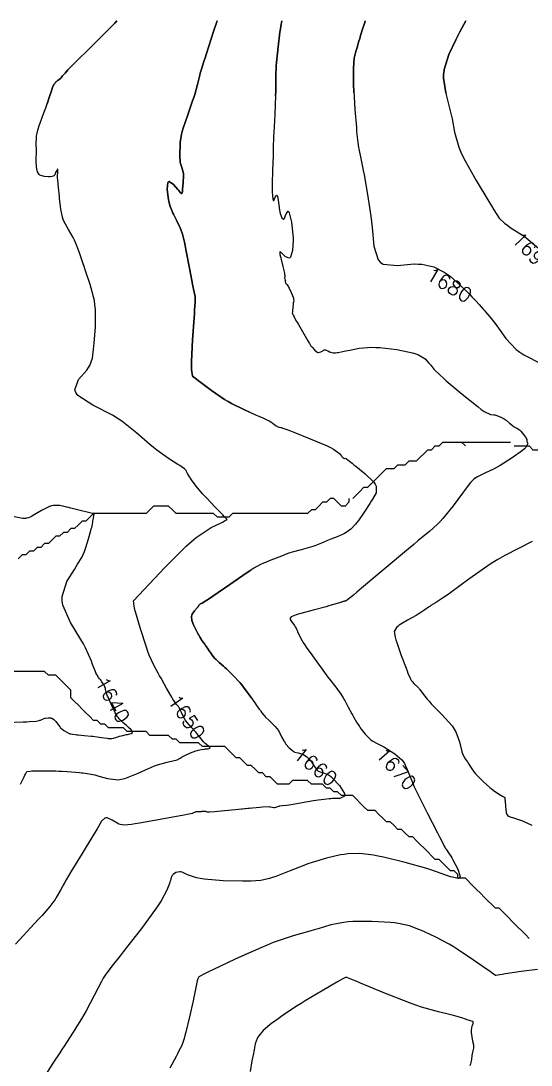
# Model space of a CAD drawing. Header units: metres. Extents: x 68 to 838477, y 94 to 1191015.
# Drawn here: x 837813.7 to 837949.5, y 1190736.2 to 1191013.9 of the extents above; entities that cross this region are included whole.
import ezdxf

# ---------------------------------------------------------------- set-up
doc = ezdxf.new("R2010")
doc.units = ezdxf.units.M
doc.header["$LTSCALE"] = 0.3
doc.layers.add('COTAS 10', color=1, linetype='Continuous')
doc.layers.add('DRENAJE', color=5, linetype='Continuous', lineweight=25)
doc.styles.get("Standard").update_dxf_attribs({"font": 'simplex.shx'})

msp = doc.modelspace()

# ---------------------------------------------------------------- linework, layer by layer
at = {"layer": 'COTAS 10'}
for points, elevation in [([(837824.92, 1190814.35), (837827.15, 1190814.2), (837829.3, 1190813.99), (837829.82, 1190813.93), (837830.31, 1190813.88), (837831.83, 1190813.68), (837833.38, 1190813.36), (837833.89, 1190813.23), (837834.44, 1190813.07), (837836.75, 1190812.38), (837839.55, 1190812.09), (837840.41, 1190812.21), (837841.31, 1190812.4), (837844.89, 1190813.8), (837848.41, 1190815.43), (837849.27, 1190815.78), (837850.08, 1190816.07), (837852.61, 1190816.77), (837854.49, 1190817.17), (837854.9, 1190817.29), (837855.25, 1190817.41), (837856.12, 1190817.84), (837856.87, 1190818.33), (837857.15, 1190818.48), (837857.47, 1190818.63), (837858.87, 1190819.22), (837860.28, 1190819.75), (837860.61, 1190819.86), (837860.9, 1190819.95), (837861.73, 1190820.14), (837862.39, 1190820.22), (837862.58, 1190820.24), (837862.78, 1190820.26), (837863.53, 1190820.31), (837864.01, 1190820.45), (837864.03, 1190820.53), (837864, 1190820.62), (837863.5, 1190821.1), (837862.72, 1190821.73), (837862.52, 1190821.93), (837862.32, 1190822.14), (837861.66, 1190822.95), (837860.88, 1190823.94), (837860.62, 1190824.26), (837860.33, 1190824.6), (837859.09, 1190825.97), (837857.91, 1190827.34), (837857.65, 1190827.67), (837857.43, 1190827.99), (837856.86, 1190828.96), (837856.53, 1190829.75), (837856.44, 1190829.94), (837856.36, 1190830.13), (837856.09, 1190830.71), (837855.8, 1190831.25), (837855.7, 1190831.4), (837855.59, 1190831.55), (837855.14, 1190832.11), (837854.43, 1190833.11), (837854.16, 1190833.55), (837853.85, 1190834.05), (837852.48, 1190836.42), (837851.81, 1190837.62), (837850.99, 1190839.06), (837850.61, 1190839.74), (837850.25, 1190840.39), (837849.06, 1190842.54), (837847.85, 1190845.23), (837847.48, 1190846.22), (837847.08, 1190847.32), (837845.5, 1190852.17), (837844.19, 1190856.7), (837843.96, 1190857.58), (837843.8, 1190858.31), (837843.68, 1190859.63), (837845.12, 1190861.17), (837852.01, 1190868.53), (837857.7, 1190874.22), (837859.07, 1190875.44), (837860.36, 1190876.51), (837864.29, 1190879.12), (837866.98, 1190880.44), (837867.5, 1190880.69), (837867.91, 1190880.9), (837868.56, 1190881.26), (837868.07, 1190881.79), (837867.77, 1190882.11), (837867.39, 1190882.5), (837865.4, 1190884.53), (837863.13, 1190886.92), (837862.56, 1190887.54), (837862.03, 1190888.14), (837860.34, 1190890.17), (837859.07, 1190891.85), (837858.8, 1190892.24), (837858.57, 1190892.59), (837858.03, 1190893.55), (837857.71, 1190894.19), (837857.63, 1190894.33), (837857.54, 1190894.46), (837857.22, 1190894.78), (837856.38, 1190895.35), (837855.96, 1190895.62), (837855.46, 1190895.94), (837852.97, 1190897.54), (837849.85, 1190899.74), (837848.94, 1190900.45), (837848.02, 1190901.2), (837844.56, 1190904.26), (837840.59, 1190907.43), (837839.35, 1190908.25), (837838.05, 1190909.05), (837832.84, 1190911.73), (837828.85, 1190914.29), (837828.31, 1190915.02), (837828.03, 1190915.76), (837829.07, 1190918.48), (837831.25, 1190921.03), (837831.68, 1190921.67), (837832.05, 1190922.27), (837832.76, 1190924.18), (837833.03, 1190926.49), (837833.11, 1190927.34), (837833.2, 1190928.28), (837833.53, 1190932.45), (837833.54, 1190937.1), (837833.41, 1190938.34), (837833.24, 1190939.56), (837832.16, 1190943.81), (837830.84, 1190947.63), (837830.51, 1190948.59), (837830.2, 1190949.5), (837829.21, 1190952.43), (837828.23, 1190954.95), (837827.92, 1190955.6), (837827.61, 1190956.24), (837826.34, 1190958.4), (837825.2, 1190960.47), (837824.96, 1190961.05), (837824.76, 1190961.65), (837824.3, 1190963.83), (837824.06, 1190966.06), (837823.99, 1190966.68), (837823.93, 1190967.3), (837823.68, 1190969.56), (837823.5, 1190971.58), (837823.47, 1190972.05), (837823.46, 1190972.48), (837823.51, 1190973.72), (837823.54, 1190974.38), (837823.51, 1190974.45), (837823.47, 1190974.47), (837823.23, 1190974.11), (837822.94, 1190973.52), (837822.88, 1190973.39), (837822.83, 1190973.27), (837822.71, 1190972.97), (837822.58, 1190972.77), (837822.51, 1190972.72), (837822.43, 1190972.67), (837822.05, 1190972.5), (837821.46, 1190972.4), (837821.24, 1190972.39), (837821, 1190972.39), (837819.96, 1190972.47), (837818.97, 1190972.74), (837818.75, 1190972.87), (837818.57, 1190973.01), (837818.16, 1190973.73), (837817.97, 1190974.51), (837817.93, 1190974.7), (837817.89, 1190974.89), (837817.82, 1190975.47), (837817.8, 1190976.09), (837817.8, 1190976.3), (837817.8, 1190976.53), (837817.8, 1190977.48), (837817.81, 1190978.69), (837817.82, 1190979.08), (837817.81, 1190979.5), (837817.8, 1190981.21), (837817.85, 1190982.9), (837817.88, 1190983.31), (837817.93, 1190983.69), (837818.17, 1190984.85), (837818.57, 1190986.05), (837818.71, 1190986.46), (837818.88, 1190986.9), (837819.57, 1190988.74), (837820.32, 1190990.76), (837820.51, 1190991.31), (837820.7, 1190991.85), (837821.32, 1190993.76), (837821.8, 1190995.3), (837821.9, 1190995.61), (837821.99, 1190995.88), (837822.17, 1190996.4), (837822.27, 1190996.59), (837822.3, 1190996.65), (837822.34, 1190996.71), (837822.48, 1190996.92), (837822.64, 1190997.13), (837822.68, 1190997.19), (837822.71, 1190997.24), (837822.83, 1190997.41), (837822.96, 1190997.58), (837823, 1190997.63), (837823.04, 1190997.67), (837823.22, 1190997.84), (837823.44, 1190998.02), (837823.51, 1190998.06), (837823.59, 1190998.11), (837823.92, 1190998.28), (837824.27, 1190998.53), (837824.36, 1190998.63), (837824.45, 1190998.74), (837824.78, 1190999.25), (837825.44, 1191000), (837826.16, 1191000.82), (837826.93, 1191001.6), (837827.86, 1191002.54), (837832.59, 1191007.16), (837837.57, 1191012.11), (837838.66, 1191013.24), (837839.24, 1191013.87), (837838.66, 1191013.24), (837837.57, 1191012.11), (837832.59, 1191007.16), (837827.86, 1191002.54), (837826.93, 1191001.6), (837826.16, 1191000.82), (837825.44, 1191000), (837824.78, 1190999.25), (837824.45, 1190998.74), (837824.36, 1190998.63), (837824.27, 1190998.53), (837823.92, 1190998.28), (837823.59, 1190998.11), (837823.51, 1190998.06), (837823.44, 1190998.02), (837823.22, 1190997.84), (837823.04, 1190997.67), (837823, 1190997.63), (837822.96, 1190997.58), (837822.83, 1190997.41), (837822.71, 1190997.24), (837822.68, 1190997.19), (837822.64, 1190997.13), (837822.48, 1190996.92), (837822.34, 1190996.71), (837822.3, 1190996.65), (837822.27, 1190996.59), (837822.17, 1190996.4), (837821.99, 1190995.88), (837821.9, 1190995.61), (837821.8, 1190995.3), (837821.32, 1190993.76), (837820.7, 1190991.85)], 1650), ([(837874.92, 1190909.66), (837873.16, 1190910.41), (837869.77, 1190912.09), (837868.82, 1190912.63), (837867.87, 1190913.2), (837864.43, 1190915.56), (837861.55, 1190917.72), (837860.96, 1190918.17), (837860.46, 1190918.56), (837859.4, 1190919.43), (837859.12, 1190921.17), (837859.1, 1190922.12), (837859.12, 1190923.26), (837859.4, 1190929.04), (837859.78, 1190934.87), (837859.86, 1190936.05), (837859.92, 1190937.03), (837860.03, 1190938.99), (837860.05, 1190939.57), (837860.05, 1190939.69), (837860.06, 1190939.78), (837860.06, 1190939.94), (837860.06, 1190939.96), (837860.06, 1190939.96), (837860.06, 1190939.97), (837860.06, 1190939.98), (837860.07, 1190940), (837860.07, 1190940.01), (837860.07, 1190940.03), (837860.07, 1190940.05), (837860.08, 1190940.07), (837860.08, 1190940.09), (837860.09, 1190940.12), (837860.09, 1190940.13), (837860.09, 1190940.14), (837860.09, 1190940.17), (837860.09, 1190940.21), (837860.09, 1190940.22), (837860.09, 1190940.23), (837860.09, 1190940.28), (837860.09, 1190940.33), (837860.09, 1190940.34), (837860.09, 1190940.35), (837860.08, 1190940.39), (837860.07, 1190940.43), (837860.06, 1190940.45), (837860.06, 1190940.47), (837860.03, 1190940.54), (837859.8, 1190941.76), (837859.65, 1190942.5), (837859.48, 1190943.41), (837858.58, 1190948.15), (837857.61, 1190953.1), (837857.4, 1190954.15), (837857.21, 1190955.05), (837856.72, 1190957.14), (837856.27, 1190958.42), (837856.1, 1190958.82), (837855.92, 1190959.23), (837855.1, 1190960.87), (837854.28, 1190962.5), (837854.08, 1190962.9), (837853.91, 1190963.29), (837853.4, 1190964.5), (837853.05, 1190965.88), (837852.96, 1190966.36), (837852.88, 1190966.88), (837852.65, 1190969.15), (837852.78, 1190970.88), (837852.94, 1190971.07), (837853.14, 1190971.13), (837854.27, 1190970.33), (837855.45, 1190969), (837855.68, 1190968.75), (837855.87, 1190968.53), (837856.2, 1190968.15), (837856.26, 1190968.08), (837856.27, 1190968.06), (837856.29, 1190968.05), (837856.35, 1190968), (837856.42, 1190967.97), (837856.44, 1190967.97), (837856.47, 1190967.97), (837856.55, 1190968), (837856.66, 1190968.47), (837856.7, 1190968.74), (837856.73, 1190969.08), (837856.9, 1190970.83), (837856.96, 1190972.77), (837856.93, 1190973.23), (837856.88, 1190973.65), (837856.54, 1190974.91), (837856.17, 1190975.97), (837856.1, 1190976.27), (837856.05, 1190976.58), (837855.98, 1190977.71), (837856.02, 1190978.99), (837856.03, 1190979.39), (837856.04, 1190979.81), (837856.09, 1190981.49), (837856.43, 1190983.73), (837856.62, 1190984.5), (837856.86, 1190985.34), (837858.08, 1190988.91), (837859.4, 1190992.57), (837859.69, 1190993.48), (837859.96, 1190994.33), (837860.7, 1190997), (837861.19, 1190999.05), (837861.31, 1190999.51), (837861.42, 1190999.92), (837861.44, 1191000), (837861.73, 1191001.04), (837862.38, 1191003.06), (837862.7, 1191004.05), (837863.07, 1191005.23), (837864.91, 1191011.04), (837865.9, 1191013.87), (837864.91, 1191011.04), (837863.07, 1191005.23), (837862.7, 1191004.05), (837862.38, 1191003.06), (837861.73, 1191001.04), (837861.44, 1191000), (837861.42, 1190999.92), (837861.31, 1190999.51), (837861.19, 1190999.05), (837860.7, 1190997), (837859.96, 1190994.33), (837859.69, 1190993.48), (837859.4, 1190992.57), (837858.08, 1190988.91), (837856.86, 1190985.34), (837856.62, 1190984.5), (837856.43, 1190983.73), (837856.09, 1190981.49), (837856.04, 1190979.81), (837856.03, 1190979.39), (837856.02, 1190978.99), (837855.98, 1190977.71), (837856.05, 1190976.58), (837856.1, 1190976.27), (837856.17, 1190975.97), (837856.54, 1190974.91), (837856.88, 1190973.65), (837856.93, 1190973.23), (837856.96, 1190972.77), (837856.9, 1190970.83), (837856.73, 1190969.08), (837856.7, 1190968.74), (837856.66, 1190968.47), (837856.55, 1190968), (837856.47, 1190967.97), (837856.44, 1190967.97), (837856.42, 1190967.97), (837856.35, 1190968), (837856.29, 1190968.05), (837856.27, 1190968.06), (837856.26, 1190968.08), (837856.2, 1190968.15), (837855.87, 1190968.53), (837855.68, 1190968.75), (837855.45, 1190969), (837854.27, 1190970.33), (837853.14, 1190971.13), (837852.94, 1190971.07), (837852.78, 1190970.88), (837852.65, 1190969.15), (837852.88, 1190966.88), (837852.96, 1190966.36), (837853.05, 1190965.88), (837853.4, 1190964.5), (837853.91, 1190963.29), (837854.08, 1190962.9), (837854.28, 1190962.5), (837855.1, 1190960.87), (837855.92, 1190959.23), (837856.1, 1190958.82), (837856.27, 1190958.42), (837856.72, 1190957.14), (837857.21, 1190955.05), (837857.4, 1190954.15), (837857.61, 1190953.1), (837858.58, 1190948.15), (837859.48, 1190943.41), (837859.65, 1190942.5), (837859.8, 1190941.76), (837860.03, 1190940.54), (837860.06, 1190940.47), (837860.06, 1190940.45), (837860.07, 1190940.43), (837860.08, 1190940.39), (837860.09, 1190940.35), (837860.09, 1190940.34), (837860.09, 1190940.33), (837860.09, 1190940.28), (837860.09, 1190940.23), (837860.09, 1190940.22), (837860.09, 1190940.21), (837860.09, 1190940.17), (837860.09, 1190940.14), (837860.09, 1190940.13), (837860.09, 1190940.12), (837860.08, 1190940.09), (837860.08, 1190940.07), (837860.07, 1190940.05), (837860.07, 1190940.03), (837860.07, 1190940.01), (837860.07, 1190940), (837860.06, 1190939.98), (837860.06, 1190939.97), (837860.06, 1190939.96), (837860.06, 1190939.96), (837860.06, 1190939.94), (837860.06, 1190939.78), (837860.05, 1190939.69), (837860.05, 1190939.57), (837860.03, 1190938.99), (837859.92, 1190937.03), (837859.86, 1190936.05), (837859.78, 1190934.87), (837859.4, 1190929.04), (837859.12, 1190923.26), (837859.1, 1190922.12), (837859.12, 1190921.17), (837859.4, 1190919.43), (837860.46, 1190918.56), (837860.96, 1190918.17), (837861.55, 1190917.72), (837864.43, 1190915.56), (837867.87, 1190913.2), (837868.82, 1190912.63), (837869.77, 1190912.09), (837873.16, 1190910.41), (837875.97, 1190909.21), (837876.55, 1190908.96), (837877.03, 1190908.75), (837878.07, 1190908.32), (837878.62, 1190908.08), (837878.79, 1190908), (837878.98, 1190907.9), (837879.75, 1190907.49), (837880.5, 1190907.04), (837880.67, 1190906.93), (837880.83, 1190906.82), (837881.28, 1190906.47), (837881.66, 1190906.18), (837881.78, 1190906.12), (837881.91, 1190906.05), (837882.41, 1190905.88), (837882.89, 1190905.74), (837883.01, 1190905.71), (837883.11, 1190905.68), (837883.43, 1190905.59), (837884.7, 1190905.11), (837885.41, 1190904.83), (837886.28, 1190904.49), (837890.7, 1190902.75), (837895.19, 1190900.84), (837896.1, 1190900.4), (837896.87, 1190899.99), (837898.45, 1190898.85), (837899.01, 1190898.1), (837899.13, 1190897.95), (837899.24, 1190897.83), (837899.54, 1190897.59), (837899.74, 1190897.54), (837899.79, 1190897.53), (837899.83, 1190897.53), (837899.97, 1190897.56), (837900.18, 1190897.52), (837900.26, 1190897.47), (837900.36, 1190897.41), (837900.8, 1190897.05), (837901.82, 1190896.22), (837902.27, 1190895.85), (837902.8, 1190895.43), (837905.34, 1190893.43), (837907.62, 1190891.21), (837907.99, 1190890.66), (837908.24, 1190890.13), (837908.19, 1190888.41), (837907.22, 1190886.67), (837906.9, 1190886.12), (837906.54, 1190885.54), (837905.06, 1190883.21), (837903.5, 1190881), (837903.1, 1190880.49), (837902.72, 1190880.02), (837901.47, 1190878.74), (837900.21, 1190877.82), (837899.82, 1190877.6), (837899.42, 1190877.38), (837897.82, 1190876.7), (837896.15, 1190876.07), (837895.7, 1190875.89), (837895.26, 1190875.71), (837893.7, 1190875), (837891.95, 1190874.29), (837891.38, 1190874.09), (837890.78, 1190873.9), (837888.31, 1190873.22), (837885.84, 1190872.56), (837885.25, 1190872.38), (837884.7, 1190872.21), (837883, 1190871.57), (837881.63, 1190870.99), (837881.28, 1190870.84), (837880.94, 1190870.7), (837879.79, 1190870.25), (837878.78, 1190869.86), (837878.52, 1190869.76), (837878.27, 1190869.67), (837877.43, 1190869.36), (837875.7, 1190868.37), (837874.9, 1190867.85), (837873.94, 1190867.22), (837869.3, 1190864.04), (837864.77, 1190860.91), (837863.89, 1190860.3), (837863.17, 1190859.82), (837861.89, 1190859.03), (837861.67, 1190858.97), (837861.61, 1190858.95), (837861.56, 1190858.93), (837861.38, 1190858.81), (837861.23, 1190858.66), (837861.19, 1190858.62), (837861.16, 1190858.58), (837861.07, 1190858.41), (837860.83, 1190858.09), (837860.72, 1190857.95), (837860.58, 1190857.79), (837859.87, 1190857.03), (837859.25, 1190856.08), (837859.16, 1190855.8), (837859.11, 1190855.51), (837859.22, 1190854.44), (837859.65, 1190853.26), (837859.79, 1190852.92), (837859.96, 1190852.56), (837860.66, 1190851.19), (837861.37, 1190849.93), (837861.54, 1190849.65), (837861.7, 1190849.39), (837862.18, 1190848.68), (837862.6, 1190848.11), (837862.72, 1190847.94), (837862.85, 1190847.76), (837863.33, 1190847.07), (837863.83, 1190846.34), (837863.97, 1190846.13), (837864.11, 1190845.93), (837864.62, 1190845.19), (837865.22, 1190844.45), (837865.41, 1190844.24), (837865.62, 1190844.03), (837866.48, 1190843.26), (837867.62, 1190842.28), (837868, 1190841.93), (837868.41, 1190841.55), (837870.12, 1190839.91), (837871.98, 1190837.93), (837872.48, 1190837.34), (837872.97, 1190836.72), (837874.71, 1190834.34), (837876.11, 1190832.27), (837876.4, 1190831.85), (837876.64, 1190831.51), (837877.14, 1190830.83), (837877.37, 1190830.55), (837877.44, 1190830.46), (837877.51, 1190830.35), (837877.8, 1190829.91), (837878.3, 1190829.28), (837878.5, 1190829.05), (837878.73, 1190828.81), (837879.81, 1190827.75), (837880.88, 1190826.71), (837881.11, 1190826.48), (837881.32, 1190826.27), (837881.83, 1190825.73), (837882.22, 1190825.15), (837882.35, 1190824.93), (837882.49, 1190824.67), (837883.07, 1190823.5), (837883.67, 1190822.42), (837883.78, 1190822.22), (837883.99, 1190821.89), (837884.21, 1190821.57), (837885.09, 1190820.53), (837886.02, 1190819.74), (837886.28, 1190819.58), (837886.54, 1190819.45), (837887.48, 1190819.2), (837888.4, 1190819.01), (837888.65, 1190818.91), (837888.9, 1190818.79), (837889.76, 1190818.2), (837890.58, 1190817.38), (837890.8, 1190817.11), (837891.01, 1190816.82), (837891.75, 1190815.66), (837892.56, 1190814.61), (837892.82, 1190814.4), (837893.09, 1190814.23), (837894.21, 1190813.92), (837895.59, 1190813.35), (837896.04, 1190813.02), (837896.52, 1190812.61), (837898.47, 1190810.52), (837899.79, 1190808.42), (837899.86, 1190808.02), (837899.8, 1190807.69), (837898.54, 1190807.13), (837896.64, 1190807.05), (837896.18, 1190807.02), (837895.74, 1190806.99), (837894.4, 1190806.87), (837892.8, 1190806.65), (837892.2, 1190806.56), (837891.53, 1190806.45), (837888.54, 1190805.94), (837885.64, 1190805.45), (837885.02, 1190805.35), (837884.49, 1190805.27), (837883.24, 1190805.14), (837882.56, 1190805.07), (837882.39, 1190805.04), (837882.23, 1190805), (837881.68, 1190804.81), (837881.21, 1190804.65), (837881.09, 1190804.62), (837880.97, 1190804.61), (837880.57, 1190804.66), (837880.17, 1190804.75), (837880.06, 1190804.78), (837879.94, 1190804.8), (837879.5, 1190804.85), (837878.02, 1190804.78), (837877.24, 1190804.72), (837876.31, 1190804.63), (837871.64, 1190804.19), (837866.98, 1190803.72), (837866.06, 1190803.63), (837865.3, 1190803.56), (837863.87, 1190803.42), (837863.52, 1190803.42), (837863.43, 1190803.43), (837863.36, 1190803.44), (837863.12, 1190803.53), (837862.87, 1190803.62), (837862.78, 1190803.64), (837862.69, 1190803.65), (837862.26, 1190803.64), (837861.78, 1190803.6), (837861.65, 1190803.59), (837861.52, 1190803.59), (837861.04, 1190803.56), (837860.64, 1190803.54), (837860.56, 1190803.53), (837860.48, 1190803.53), (837860.3, 1190803.51), (837860.16, 1190803.48), (837860.11, 1190803.46), (837860.05, 1190803.44), (837859.8, 1190803.35), (837859.56, 1190803.25), (837859.5, 1190803.22), (837859.45, 1190803.19), (837859.32, 1190803.11), (837857.95, 1190802.82), (837857.12, 1190802.66), (837856.09, 1190802.47), (837850.74, 1190801.5), (837845.23, 1190800.55), (837844.1, 1190800.37), (837843.15, 1190800.22), (837841.14, 1190799.97), (837840.12, 1190800.16), (837839.8, 1190800.28), (837839.45, 1190800.44), (837838.01, 1190801.29), (837836.62, 1190801.91), (837836.3, 1190801.92), (837836.01, 1190801.86), (837835.17, 1190801.1), (837833.98, 1190799.04), (837833.46, 1190798.17), (837832.85, 1190797.17), (837829.99, 1190792.49), (837827.03, 1190787.62), (837826.37, 1190786.51), (837825.78, 1190785.5), (837824.92, 1190783.97)], 1660), ([(837902.32, 1190994.7), (837902.27, 1190995.4), (837902.22, 1190996.59), (837902.19, 1190997.69), (837902.2, 1191000), (837902.2, 1191000.88), (837902.33, 1191003.09), (837902.37, 1191003.58), (837902.42, 1191004), (837902.6, 1191005.05), (837902.79, 1191005.69), (837902.84, 1191005.86), (837902.89, 1191006.02), (837903.05, 1191006.54), (837903.23, 1191007.1), (837903.28, 1191007.27), (837903.33, 1191007.46), (837903.56, 1191008.2), (837903.86, 1191009.22), (837903.97, 1191009.58), (837904.09, 1191009.97), (837904.62, 1191011.64), (837905.2, 1191013.47), (837905.33, 1191013.87), (837905.2, 1191013.47), (837904.62, 1191011.64), (837904.09, 1191009.97), (837903.97, 1191009.58), (837903.86, 1191009.22), (837903.56, 1191008.2), (837903.33, 1191007.46), (837903.28, 1191007.27), (837903.23, 1191007.1), (837903.05, 1191006.54), (837902.89, 1191006.02), (837902.84, 1191005.86), (837902.79, 1191005.69), (837902.6, 1191005.05), (837902.42, 1191004), (837902.37, 1191003.58), (837902.33, 1191003.09), (837902.2, 1191000.88), (837902.2, 1191000), (837902.19, 1190997.69), (837902.22, 1190996.59), (837902.27, 1190995.4), (837902.59, 1190990.34), (837902.96, 1190985.55), (837903.04, 1190984.54), (837903.12, 1190983.65), (837903.34, 1190981.56), (837903.56, 1190980.23), (837903.63, 1190979.82), (837903.72, 1190979.39), (837904.07, 1190977.71), (837904.6, 1190975.09), (837904.79, 1190974.07), (837905, 1190972.92), (837905.93, 1190967.71), (837906.83, 1190961.93), (837907.02, 1190960.42), (837907.19, 1190958.94), (837907.59, 1190953.95), (837908.72, 1190950.29), (837909.34, 1190949.65), (837910.1, 1190949.18), (837913.95, 1190948.85), (837918.31, 1190949.23), (837918.44, 1190949.23), (837919.38, 1190949.22), (837920.39, 1190949.15), (837923.55, 1190948.45), (837926.34, 1190947.05), (837927.11, 1190946.55), (837927.89, 1190945.99), (837930.7, 1190943.55), (837933.17, 1190941.08), (837933.73, 1190940.51), (837934.24, 1190939.98), (837934.73, 1190939.45), (837935.63, 1190938.49), (837936.71, 1190937.25), (837937.02, 1190936.89), (837937.33, 1190936.53), (837938.49, 1190935.15), (837939.86, 1190933.39), (837940.3, 1190932.79), (837940.78, 1190932.14), (837942.72, 1190929.38), (837945.48, 1190926.49), (837946.46, 1190925.75), (837947.55, 1190925.04), (837952.25, 1190922.72)], 1680), ([(837926.76, 1190994.7), (837926.16, 1190998.62), (837926.18, 1190999.79), (837926.21, 1191000), (837926.31, 1191000.94), (837927.53, 1191004.94), (837929.43, 1191008.82), (837929.97, 1191009.91), (837930.53, 1191010.99), (837932.05, 1191013.87), (837930.53, 1191010.99), (837929.97, 1191009.91), (837929.43, 1191008.82), (837927.53, 1191004.94), (837926.31, 1191000.94), (837926.21, 1191000), (837926.18, 1190999.79), (837926.16, 1190998.62), (837926.83, 1190994.24), (837927.96, 1190989.96), (837928.21, 1190988.86), (837928.43, 1190987.79), (837929.04, 1190984.24), (837930.19, 1190980.26), (837930.76, 1190978.92), (837931.43, 1190977.48), (837934.8, 1190971.43), (837938.23, 1190965.82), (837938.95, 1190964.65), (837939.57, 1190963.65), (837941, 1190961.43), (837942.46, 1190960.03), (837942.48, 1190960.01), (837943.14, 1190959.51), (837943.91, 1190958.96), (837947.59, 1190956.6), (837951.44, 1190953.45)], 1690), ([(837881.47, 1190994.02), (837881.23, 1190988.98), (837880.98, 1190984.18), (837880.93, 1190983.22), (837880.9, 1190982.41), (837880.85, 1190980.79), (837880.84, 1190979.41), (837880.83, 1190978.75), (837880.81, 1190977.97), (837880.68, 1190974.15), (837880.57, 1190970.41), (837880.55, 1190969.68), (837880.54, 1190969.09), (837880.57, 1190968.03), (837880.64, 1190967.69), (837880.66, 1190967.54), (837880.67, 1190967.38), (837880.71, 1190966.58), (837880.83, 1190966.07), (837880.89, 1190966.07), (837880.97, 1190966.15), (837881.35, 1190966.97), (837881.77, 1190967.51), (837881.87, 1190967.42), (837881.96, 1190967.22), (837882.24, 1190965.59), (837882.51, 1190963.56), (837882.6, 1190963.09), (837882.7, 1190962.67), (837883.12, 1190961.51), (837883.58, 1190961.15), (837883.71, 1190961.22), (837883.84, 1190961.38), (837884.31, 1190962.6), (837884.81, 1190963.31), (837884.96, 1190963.14), (837885.11, 1190962.81), (837885.67, 1190960.32), (837886.07, 1190957.02), (837886.11, 1190956.18), (837886.13, 1190955.38), (837885.94, 1190952.77), (837885.42, 1190951.08), (837885.22, 1190950.86), (837885.01, 1190950.75), (837884.05, 1190951.23), (837883.15, 1190952.14), (837882.98, 1190952.29), (837882.84, 1190952.4), (837882.59, 1190952.43), (837882.58, 1190952.18), (837882.58, 1190952.11), (837882.58, 1190952.04), (837882.62, 1190951.78), (837882.77, 1190951.14), (837882.84, 1190950.82), (837882.94, 1190950.45), (837883.39, 1190948.6), (837883.81, 1190946.79), (837883.87, 1190946.44), (837883.92, 1190946.16), (837883.93, 1190945.68), (837883.85, 1190945.58), (837883.85, 1190945.53), (837883.85, 1190945.48), (837883.94, 1190945.25), (837884.05, 1190944.96), (837884.06, 1190944.88), (837884.07, 1190944.79), (837884.06, 1190944.47), (837884.08, 1190944.16), (837884.11, 1190944.09), (837884.16, 1190944.01), (837884.42, 1190943.76), (837884.81, 1190943.3), (837884.94, 1190943.08), (837885.08, 1190942.83), (837885.64, 1190941.62), (837886.11, 1190940.39), (837886.19, 1190940.13), (837886.25, 1190939.9), (837886.28, 1190939.37), (837886.16, 1190938.93), (837886.14, 1190938.76), (837886.11, 1190938.57), (837886.02, 1190937.7), (837885.95, 1190936.85), (837885.94, 1190936.68), (837885.93, 1190936.53), (837885.91, 1190936.19), (837885.93, 1190936.03), (837885.95, 1190935.98), (837885.97, 1190935.94), (837886.07, 1190935.78), (837886.2, 1190935.6), (837886.24, 1190935.54), (837886.27, 1190935.47), (837886.4, 1190935.19), (837886.52, 1190934.9), (837886.55, 1190934.83), (837886.58, 1190934.77), (837886.69, 1190934.57), (837887.07, 1190933.91), (837887.28, 1190933.56), (837887.53, 1190933.13), (837890.04, 1190928.81), (837890.28, 1190928.39), (837890.47, 1190928.06), (837890.79, 1190927.52), (837890.8, 1190927.5), (837890.8, 1190927.5), (837890.8, 1190927.49), (837890.81, 1190927.49), (837890.81, 1190927.48), (837890.82, 1190927.48), (837890.83, 1190927.49), (837890.84, 1190927.48), (837890.84, 1190927.48), (837890.99, 1190927.31), (837891.08, 1190927.21), (837891.2, 1190927.08), (837891.81, 1190926.4), (837892.55, 1190925.8), (837892.74, 1190925.72), (837892.92, 1190925.68), (837893.55, 1190925.84), (837894.05, 1190926.17), (837894.16, 1190926.24), (837894.25, 1190926.3), (837894.49, 1190926.42), (837894.7, 1190926.41), (837894.79, 1190926.39), (837894.89, 1190926.35), (837895.33, 1190926.13), (837895.81, 1190925.88), (837895.94, 1190925.83), (837896.06, 1190925.78), (837896.46, 1190925.67), (837896.83, 1190925.61), (837896.93, 1190925.6), (837897.03, 1190925.6), (837897.38, 1190925.61), (837897.81, 1190925.67), (837897.97, 1190925.69), (837898.15, 1190925.73), (837898.9, 1190925.88), (837900.17, 1190926.14), (837900.66, 1190926.23), (837901.22, 1190926.34), (837903.74, 1190926.8), (837907.05, 1190927.07), (837908.11, 1190927.05), (837909.22, 1190927), (837913.74, 1190926.46), (837917.88, 1190925.59), (837918.75, 1190925.33), (837919.51, 1190925.06), (837921.28, 1190924), (837922.24, 1190922.89), (837922.5, 1190922.59), (837922.75, 1190922.3), (837923.61, 1190921.28), (837925.27, 1190919.65), (837926.02, 1190918.97), (837926.89, 1190918.2), (837931.11, 1190914.6), (837935.33, 1190911.21), (837936.21, 1190910.56), (837936.96, 1190910.04), (837938.61, 1190909.23), (837939.52, 1190909.15), (837939.79, 1190909.08), (837940.07, 1190909.01), (837941.19, 1190908.59), (837942.3, 1190908.02), (837942.58, 1190907.84), (837942.84, 1190907.66), (837943.71, 1190906.93), (837944.49, 1190906.24), (837944.7, 1190906.08), (837944.91, 1190905.94), (837945.63, 1190905.53), (837946.34, 1190905.09), (837946.54, 1190904.92), (837946.73, 1190904.74), (837947.44, 1190903.93), (837947.99, 1190903.15), (837948.1, 1190902.98), (837948.18, 1190902.84), (837948.28, 1190902.54), (837948.3, 1190902.28), (837948.33, 1190902.17), (837948.36, 1190902.04), (837948.55, 1190901.46), (837948.07, 1190900.46), (837947.68, 1190900.07), (837947.18, 1190899.63), (837944.43, 1190897.65), (837941.2, 1190895.63), (837940.39, 1190895.17), (837939.61, 1190894.74), (837937.11, 1190893.56), (837935.15, 1190892.64), (837934.72, 1190892.38), (837934.33, 1190892.11), (837933.34, 1190891.15), (837932.21, 1190889.6), (837931.74, 1190888.97), (837931.2, 1190888.25), (837928.69, 1190884.95), (837925.94, 1190881.54), (837925.25, 1190880.76), (837924.59, 1190880.05), (837922.46, 1190878.1), (837919.44, 1190875.66), (837918.21, 1190874.64), (837916.82, 1190873.49), (837910.39, 1190868.1), (837904.3, 1190862.98), (837903.13, 1190861.99), (837902.17, 1190861.2), (837900.57, 1190859.88), (837900.43, 1190859.79), (837900.4, 1190859.77), (837900.37, 1190859.75), (837900.29, 1190859.68), (837900.2, 1190859.62), (837900.16, 1190859.61), (837900.12, 1190859.6), (837899.95, 1190859.57), (837899.74, 1190859.54), (837899.69, 1190859.53), (837899.63, 1190859.52), (837899.42, 1190859.46), (837899.06, 1190859.33), (837898.9, 1190859.28), (837898.72, 1190859.22), (837897.87, 1190858.95), (837896.29, 1190858.48), (837895.64, 1190858.29), (837894.91, 1190858.09), (837891.5, 1190857.18), (837888.17, 1190856.27), (837887.48, 1190856.07), (837886.9, 1190855.89), (837885.64, 1190855.44), (837885.31, 1190855.02), (837885.31, 1190854.85), (837885.35, 1190854.67), (837885.85, 1190853.86), (837886.48, 1190853.07), (837886.61, 1190852.9), (837886.71, 1190852.75), (837886.91, 1190852.41), (837887.09, 1190851.97), (837887.18, 1190851.77), (837887.29, 1190851.53), (837887.83, 1190850.37), (837888.53, 1190849.02), (837888.74, 1190848.66), (837888.95, 1190848.31), (837889.79, 1190847.09), (837890.9, 1190845.58), (837891.3, 1190845.04), (837891.73, 1190844.45), (837893.59, 1190841.88), (837895.41, 1190839.39), (837895.81, 1190838.84), (837896.18, 1190838.36), (837897.13, 1190837.15), (837897.79, 1190836.32), (837897.96, 1190836.09), (837898.14, 1190835.85), (837898.76, 1190834.99), (837899.45, 1190833.9), (837899.66, 1190833.53), (837899.89, 1190833.12), (837900.81, 1190831.41), (837901.75, 1190829.63), (837901.99, 1190829.19), (837902.22, 1190828.77), (837902.98, 1190827.42), (837903.76, 1190826.2), (837904, 1190825.85), (837904.26, 1190825.5), (837905.29, 1190824.2), (837906.33, 1190823.16), (837906.47, 1190823.01), (837906.83, 1190822.72), (837907.2, 1190822.45), (837908.64, 1190821.65), (837910.26, 1190820.82), (837910.75, 1190820.54), (837911.26, 1190820.24), (837913.23, 1190818.96), (837915.02, 1190817.4), (837915.42, 1190816.92), (837915.77, 1190816.41), (837916.69, 1190814.39), (837917.86, 1190811.37), (837918.37, 1190810.23), (837918.96, 1190808.97), (837921.78, 1190803.3), (837924.52, 1190797.98), (837925.06, 1190796.93), (837925.51, 1190796.06), (837926.33, 1190794.46), (837926.61, 1190793.97), (837926.71, 1190793.81), (837926.83, 1190793.64), (837927.32, 1190792.94), (837928.06, 1190791.76), (837928.33, 1190791.29), (837928.63, 1190790.76), (837929.93, 1190788.34), (837930.54, 1190786.31), (837930.39, 1190786.02), (837930.11, 1190785.86), (837927.99, 1190786.29), (837924.31, 1190787.62), (837923.05, 1190788.02), (837921.69, 1190788.44), (837915.92, 1190790.08), (837910.15, 1190791.51), (837908.79, 1190791.79), (837907.53, 1190792.02), (837903.85, 1190792.46), (837900.67, 1190792.34), (837899.73, 1190792.23), (837898.76, 1190792.08), (837895.05, 1190791.25), (837891.17, 1190790.07), (837890.08, 1190789.7), (837889, 1190789.31), (837885.05, 1190787.77), (837881.49, 1190786.38), (837880.65, 1190786.09), (837879.87, 1190785.84), (837877.55, 1190785.27), (837874.85, 1190785.09), (837873.83, 1190785.07), (837872.68, 1190785.08), (837867.55, 1190785.22), (837862.49, 1190785.62), (837861.4, 1190785.78), (837860.43, 1190785.96), (837858.03, 1190786.79), (837856.62, 1190787.48), (837856.27, 1190787.56), (837855.95, 1190787.6), (837854.95, 1190787.39), (837854.23, 1190786.89), (837854.08, 1190786.75), (837853.96, 1190786.6), (837853.71, 1190786.09), (837853.47, 1190785.26), (837853.35, 1190784.92), (837853.22, 1190784.52), (837852.55, 1190782.71), (837851.01, 1190779.86), (837850.33, 1190778.81), (837849.54, 1190777.66), (837845.76, 1190772.54), (837841.81, 1190767.45), (837840.91, 1190766.31), (837840.09, 1190765.28), (837837.87, 1190762.54), (837836.14, 1190760.13), (837835.63, 1190759.31), (837835.11, 1190758.43), (837833.16, 1190754.71), (837831.06, 1190750.65), (837830.45, 1190749.56), (837829.82, 1190748.49), (837827.46, 1190744.71), (837825.17, 1190741.24), (837824.92, 1190740.87)], 1670), ([(837813.61, 1190810.87), (837814.53, 1190812.86), (837814.73, 1190813.26), (837814.9, 1190813.59), (837815.31, 1190814.23), (837816.16, 1190814.38), (837816.61, 1190814.41), (837817.15, 1190814.44), (837819.88, 1190814.47), (837823.03, 1190814.43), (837823.83, 1190814.4), (837824.61, 1190814.37), (837827.15, 1190814.2), (837829.3, 1190813.99), (837829.82, 1190813.93), (837830.31, 1190813.88), (837831.83, 1190813.68), (837833.38, 1190813.36), (837833.89, 1190813.23), (837834.44, 1190813.07), (837836.75, 1190812.38), (837839.55, 1190812.09), (837840.41, 1190812.21), (837841.31, 1190812.4), (837844.89, 1190813.8), (837848.41, 1190815.43), (837849.27, 1190815.78), (837850.08, 1190816.07), (837852.61, 1190816.77), (837854.49, 1190817.17), (837854.9, 1190817.29), (837855.25, 1190817.41), (837856.12, 1190817.84), (837856.87, 1190818.33), (837857.15, 1190818.48), (837857.47, 1190818.63), (837858.87, 1190819.22), (837860.28, 1190819.75), (837860.61, 1190819.86), (837860.9, 1190819.95), (837861.73, 1190820.14), (837862.39, 1190820.22), (837862.58, 1190820.24), (837862.78, 1190820.26), (837863.53, 1190820.31), (837864.01, 1190820.45), (837864.03, 1190820.53), (837864, 1190820.62), (837863.5, 1190821.1), (837862.72, 1190821.73), (837862.52, 1190821.93), (837862.32, 1190822.14), (837861.66, 1190822.95), (837860.88, 1190823.94), (837860.62, 1190824.26), (837860.33, 1190824.6), (837859.09, 1190825.97), (837857.91, 1190827.34), (837857.65, 1190827.67), (837857.43, 1190827.99), (837856.86, 1190828.96), (837856.53, 1190829.75), (837856.44, 1190829.94), (837856.36, 1190830.13), (837856.09, 1190830.71), (837855.8, 1190831.25), (837855.7, 1190831.4), (837855.59, 1190831.55), (837855.14, 1190832.11), (837854.43, 1190833.11), (837854.16, 1190833.55), (837853.85, 1190834.05), (837852.48, 1190836.42), (837851.81, 1190837.62), (837850.99, 1190839.06), (837850.61, 1190839.74), (837850.25, 1190840.39), (837849.06, 1190842.54), (837847.85, 1190845.23), (837847.48, 1190846.22), (837847.08, 1190847.32), (837845.5, 1190852.17), (837844.19, 1190856.7), (837843.96, 1190857.58), (837843.8, 1190858.31), (837843.68, 1190859.63), (837845.12, 1190861.17), (837852.01, 1190868.53), (837857.7, 1190874.22), (837859.07, 1190875.44), (837860.36, 1190876.51), (837864.29, 1190879.12), (837866.98, 1190880.44), (837867.5, 1190880.69), (837867.91, 1190880.9), (837868.56, 1190881.26), (837868.07, 1190881.79), (837867.77, 1190882.11), (837867.39, 1190882.5), (837865.4, 1190884.53), (837863.13, 1190886.92), (837862.56, 1190887.54), (837862.03, 1190888.14), (837860.34, 1190890.17), (837859.07, 1190891.85), (837858.8, 1190892.24), (837858.57, 1190892.59), (837858.03, 1190893.55), (837857.71, 1190894.19), (837857.63, 1190894.33), (837857.54, 1190894.46), (837857.22, 1190894.78), (837856.38, 1190895.35), (837855.96, 1190895.62), (837855.46, 1190895.94), (837852.97, 1190897.54), (837849.85, 1190899.74), (837848.94, 1190900.45), (837848.02, 1190901.2), (837844.56, 1190904.26), (837840.59, 1190907.43), (837839.35, 1190908.25), (837838.05, 1190909.05), (837832.84, 1190911.73), (837828.85, 1190914.29), (837828.31, 1190915.02), (837828.03, 1190915.76), (837829.07, 1190918.48), (837831.25, 1190921.03), (837831.68, 1190921.67), (837832.05, 1190922.27), (837832.76, 1190924.18), (837833.03, 1190926.49), (837833.11, 1190927.34), (837833.2, 1190928.28), (837833.53, 1190932.45), (837833.54, 1190937.1), (837833.41, 1190938.34), (837833.24, 1190939.56), (837832.16, 1190943.81), (837830.84, 1190947.63), (837830.51, 1190948.59), (837830.2, 1190949.5), (837829.21, 1190952.43), (837828.23, 1190954.95), (837827.92, 1190955.6), (837827.61, 1190956.24), (837826.34, 1190958.4), (837825.2, 1190960.47), (837824.96, 1190961.05), (837824.92, 1190961.16)], 1650), ([(837809.87, 1190827.27), (837814.31, 1190827.46), (837815.23, 1190827.51), (837816.03, 1190827.55), (837817.77, 1190827.7), (837818.56, 1190827.85), (837818.75, 1190827.9), (837818.92, 1190827.96), (837819.42, 1190828.2), (837819.91, 1190828.41), (837820.07, 1190828.45), (837820.24, 1190828.49), (837820.95, 1190828.54), (837821.65, 1190828.5), (837821.81, 1190828.47), (837821.96, 1190828.43), (837822.37, 1190828.22), (837822.74, 1190827.86), (837822.86, 1190827.72), (837822.99, 1190827.57), (837823.51, 1190826.88), (837824.03, 1190826.19), (837824.16, 1190826.04), (837824.28, 1190825.9), (837824.64, 1190825.52), (837825.03, 1190825.23), (837825.15, 1190825.14), (837825.29, 1190825.05), (837825.88, 1190824.71), (837826.52, 1190824.41), (837826.68, 1190824.35), (837826.85, 1190824.29), (837827.43, 1190824.17), (837828.25, 1190824.08), (837828.57, 1190824.05), (837828.92, 1190824.02), (837830.54, 1190823.87), (837832.37, 1190823.69), (837832.87, 1190823.63), (837833.37, 1190823.57), (837835.13, 1190823.32), (837836.61, 1190823.12), (837836.93, 1190823.09), (837837.21, 1190823.06), (837837.9, 1190823.05), (837838.33, 1190823.13), (837838.44, 1190823.16), (837838.56, 1190823.19), (837838.96, 1190823.34), (837839.49, 1190823.53), (837839.68, 1190823.58), (837839.9, 1190823.64), (837840.84, 1190823.85), (837841.83, 1190824.07), (837842.07, 1190824.13), (837842.3, 1190824.18), (837843.01, 1190824.37), (837843.4, 1190824.63), (837843.42, 1190824.73), (837843.4, 1190824.84), (837843.05, 1190825.33), (837842.35, 1190825.98), (837842.12, 1190826.19), (837841.88, 1190826.41), (837840.86, 1190827.29), (837839.86, 1190828.27), (837839.63, 1190828.55), (837839.41, 1190828.82), (837838.82, 1190829.84), (837838.32, 1190830.93), (837838.17, 1190831.25), (837838.01, 1190831.58), (837837.42, 1190832.83), (837836.88, 1190834.02), (837836.77, 1190834.31), (837836.66, 1190834.58), (837836.41, 1190835.4), (837836.25, 1190836.04), (837836.21, 1190836.19), (837836.17, 1190836.34), (837836.03, 1190836.77), (837835.84, 1190837.21), (837835.76, 1190837.35), (837835.67, 1190837.5), (837835.27, 1190838.12), (837834.84, 1190838.71), (837834.73, 1190838.84), (837834.63, 1190838.95), (837834.31, 1190839.25), (837833.86, 1190840.05), (837833.67, 1190840.48), (837833.45, 1190841), (837832.79, 1190842.74), (837832.45, 1190843.64), (837830.89, 1190847.16), (837830.32, 1190848.25), (837829.69, 1190849.38), (837826.94, 1190853.87), (837824.88, 1190858.46), (837824.68, 1190859.66), (837824.66, 1190860.82), (837825.92, 1190864.76), (837827.94, 1190868.02), (837828.39, 1190868.75), (837828.8, 1190869.42), (837829.87, 1190871.2), (837830.61, 1190872.76), (837830.82, 1190873.28), (837831.02, 1190873.84), (837831.73, 1190876.16), (837832.31, 1190878.32), (837832.43, 1190878.77), (837832.53, 1190879.17), (837832.72, 1190880.05), (837832.8, 1190880.59), (837832.83, 1190880.76), (837832.86, 1190880.94), (837832.99, 1190881.68), (837833.1, 1190882.33), (837833.12, 1190882.45), (837833.14, 1190882.56), (837833.17, 1190882.74), (837833.18, 1190882.77), (837833.17, 1190882.77), (837833.17, 1190882.78), (837833.16, 1190882.81), (837833.13, 1190882.83), (837833.12, 1190882.83), (837833.11, 1190882.83), (837833.07, 1190882.84), (837833.02, 1190882.84), (837833.01, 1190882.84), (837833, 1190882.84), (837832.96, 1190882.84), (837832.4, 1190882.98), (837832.06, 1190883.06), (837831.65, 1190883.16), (837829.48, 1190883.7), (837827.01, 1190884.31), (837826.41, 1190884.46), (837825.84, 1190884.6), (837824.07, 1190885.03), (837822.38, 1190885.05), (837821.86, 1190884.93), (837821.31, 1190884.76), (837819.17, 1190883.68), (837817.24, 1190882.51), (837816.83, 1190882.28), (837816.48, 1190882.09), (837815.69, 1190881.74), (837815.31, 1190881.66), (837815.22, 1190881.64), (837815.14, 1190881.63), (837814.89, 1190881.59), (837814.7, 1190881.57), (837814.65, 1190881.56), (837814.61, 1190881.56), (837814.47, 1190881.56), (837814.36, 1190881.57), (837814.33, 1190881.58), (837814.31, 1190881.58), (837814.22, 1190881.59), (837813.75, 1190881.67), (837811.5, 1190882.05)], 1640), ([(837824.92, 1190825.31), (837825.03, 1190825.23), (837825.15, 1190825.14), (837825.29, 1190825.05), (837825.88, 1190824.71), (837826.52, 1190824.41), (837826.68, 1190824.35), (837826.85, 1190824.29), (837827.43, 1190824.17), (837828.25, 1190824.08), (837828.57, 1190824.05), (837828.92, 1190824.02), (837830.54, 1190823.87), (837832.37, 1190823.69), (837832.87, 1190823.63), (837833.37, 1190823.57), (837835.13, 1190823.32), (837836.61, 1190823.12), (837836.93, 1190823.09), (837837.21, 1190823.06), (837837.9, 1190823.05), (837838.33, 1190823.13), (837838.44, 1190823.16), (837838.56, 1190823.19), (837838.96, 1190823.34), (837839.49, 1190823.53), (837839.68, 1190823.58), (837839.9, 1190823.64), (837840.84, 1190823.85), (837841.83, 1190824.07), (837842.07, 1190824.13), (837842.3, 1190824.18), (837843.01, 1190824.37), (837843.4, 1190824.63), (837843.42, 1190824.73), (837843.4, 1190824.84), (837843.05, 1190825.33), (837842.35, 1190825.98), (837842.12, 1190826.19), (837841.88, 1190826.41), (837840.86, 1190827.29), (837839.86, 1190828.27), (837839.63, 1190828.55), (837839.41, 1190828.82), (837838.82, 1190829.84), (837838.32, 1190830.93), (837838.17, 1190831.25), (837838.01, 1190831.58), (837837.42, 1190832.83), (837836.88, 1190834.02), (837836.77, 1190834.31), (837836.66, 1190834.58), (837836.41, 1190835.4), (837836.25, 1190836.04), (837836.21, 1190836.19), (837836.17, 1190836.34), (837836.03, 1190836.77), (837835.84, 1190837.21), (837835.76, 1190837.35), (837835.67, 1190837.5), (837835.27, 1190838.12), (837834.84, 1190838.71), (837834.73, 1190838.84), (837834.63, 1190838.95), (837834.31, 1190839.25), (837833.86, 1190840.05), (837833.67, 1190840.48), (837833.45, 1190841), (837832.79, 1190842.74), (837832.45, 1190843.64), (837830.89, 1190847.16), (837830.32, 1190848.25), (837829.69, 1190849.38), (837826.94, 1190853.87), (837824.88, 1190858.46), (837824.68, 1190859.66), (837824.66, 1190860.82), (837825.92, 1190864.76), (837827.94, 1190868.02), (837828.39, 1190868.75), (837828.8, 1190869.42), (837829.87, 1190871.2), (837830.61, 1190872.76), (837830.82, 1190873.28), (837831.02, 1190873.84), (837831.73, 1190876.16), (837832.31, 1190878.32), (837832.43, 1190878.77), (837832.53, 1190879.17), (837832.72, 1190880.05), (837832.8, 1190880.59), (837832.83, 1190880.76), (837832.86, 1190880.94), (837832.99, 1190881.68), (837833.1, 1190882.33), (837833.12, 1190882.45), (837833.14, 1190882.56), (837833.17, 1190882.74), (837833.18, 1190882.77), (837833.17, 1190882.77), (837833.17, 1190882.78), (837833.16, 1190882.81), (837833.13, 1190882.83), (837833.12, 1190882.83), (837833.11, 1190882.83), (837833.07, 1190882.84), (837833.02, 1190882.84), (837833.01, 1190882.84), (837833, 1190882.84), (837832.96, 1190882.84), (837832.4, 1190882.98), (837832.06, 1190883.06), (837831.65, 1190883.16), (837829.48, 1190883.7), (837827.01, 1190884.31), (837826.41, 1190884.46), (837825.84, 1190884.6), (837824.92, 1190884.82)], 1640), ([(837949.71, 1190875.45), (837942.5, 1190871.74), (837940.64, 1190870.67), (837938.84, 1190869.57), (837932.86, 1190865.45), (837928.1, 1190861.88), (837927.08, 1190861.13), (837926.19, 1190860.5), (837924.03, 1190859.09), (837922.79, 1190858.37), (837922.47, 1190858.16), (837922.17, 1190857.96), (837921.15, 1190857.23), (837919.88, 1190856.35), (837919.41, 1190856.07), (837918.88, 1190855.76), (837916.55, 1190854.49), (837914.39, 1190853.18), (837913.97, 1190852.85), (837913.63, 1190852.53), (837913.05, 1190851.51), (837913.29, 1190849.96), (837913.47, 1190849.32), (837913.69, 1190848.59), (837914.9, 1190845.16), (837916.18, 1190841.77), (837916.46, 1190841.06), (837916.7, 1190840.45), (837917.29, 1190839.08), (837917.66, 1190838.42), (837917.77, 1190838.27), (837917.87, 1190838.12), (837918.26, 1190837.67), (837918.64, 1190837.31), (837918.74, 1190837.23), (837918.84, 1190837.14), (837919.17, 1190836.88), (837919.56, 1190836.46), (837919.7, 1190836.28), (837919.86, 1190836.07), (837920.53, 1190835.09), (837921.78, 1190833.51), (837922.3, 1190832.94), (837922.9, 1190832.3), (837925.69, 1190829.46), (837928.42, 1190826.38), (837928.98, 1190825.57), (837929.45, 1190824.79), (837930.44, 1190822.16), (837930.91, 1190819.97), (837931.06, 1190819.47), (837931.21, 1190819.02), (837931.83, 1190817.76), (837932.49, 1190816.8), (837932.67, 1190816.53), (837932.85, 1190816.25), (837933.48, 1190815.24), (837934.35, 1190814.06), (837934.68, 1190813.68), (837935.05, 1190813.28), (837936.68, 1190811.64), (837938.45, 1190810.05), (837938.9, 1190809.68), (837939.34, 1190809.34), (837940.76, 1190808.37), (837941.82, 1190807.74), (837942.02, 1190807.62), (837942.18, 1190807.53), (837942.44, 1190807.37), (837942.48, 1190806.99), (837942.5, 1190806.75), (837942.52, 1190806.46), (837942.64, 1190804.93), (837942.83, 1190803.38), (837942.9, 1190803.08), (837942.98, 1190802.83), (837943.34, 1190802.38), (837944.17, 1190802.13), (837944.55, 1190802.01), (837945, 1190801.86), (837947.17, 1190801.13), (837949.67, 1190800)], 1680), ([(837874.92, 1190834.02), (837874.71, 1190834.34), (837872.97, 1190836.72), (837872.48, 1190837.34), (837871.98, 1190837.93), (837870.12, 1190839.91), (837868.41, 1190841.55), (837868, 1190841.93), (837867.62, 1190842.28), (837866.48, 1190843.26), (837865.62, 1190844.03), (837865.41, 1190844.24), (837865.22, 1190844.45), (837864.62, 1190845.19), (837864.11, 1190845.93), (837863.97, 1190846.13), (837863.83, 1190846.34), (837863.33, 1190847.07), (837862.85, 1190847.76), (837862.72, 1190847.94), (837862.6, 1190848.11), (837862.18, 1190848.68), (837861.7, 1190849.39), (837861.54, 1190849.65), (837861.37, 1190849.93), (837860.66, 1190851.19), (837859.96, 1190852.56), (837859.79, 1190852.92), (837859.65, 1190853.26), (837859.22, 1190854.44), (837859.11, 1190855.51), (837859.16, 1190855.8), (837859.25, 1190856.08), (837859.87, 1190857.03), (837860.58, 1190857.79), (837860.72, 1190857.95), (837860.83, 1190858.09), (837861.07, 1190858.41), (837861.16, 1190858.58), (837861.19, 1190858.62), (837861.23, 1190858.66), (837861.38, 1190858.81), (837861.56, 1190858.93), (837861.61, 1190858.95), (837861.67, 1190858.97), (837861.89, 1190859.03), (837863.17, 1190859.82), (837863.89, 1190860.3), (837864.77, 1190860.91), (837869.3, 1190864.04), (837873.94, 1190867.22), (837874.9, 1190867.85), (837874.92, 1190867.86)], 1660), ([(837874.92, 1190804.5), (837871.64, 1190804.19), (837866.98, 1190803.72), (837866.06, 1190803.63), (837865.3, 1190803.56), (837863.87, 1190803.42), (837863.52, 1190803.42), (837863.43, 1190803.43), (837863.36, 1190803.44), (837863.12, 1190803.53), (837862.87, 1190803.62), (837862.78, 1190803.64), (837862.69, 1190803.65), (837862.26, 1190803.64), (837861.78, 1190803.6), (837861.65, 1190803.59), (837861.52, 1190803.59), (837861.04, 1190803.56), (837860.64, 1190803.54), (837860.56, 1190803.53), (837860.48, 1190803.53), (837860.3, 1190803.51), (837860.16, 1190803.48), (837860.11, 1190803.46), (837860.05, 1190803.44), (837859.8, 1190803.35), (837859.56, 1190803.25), (837859.5, 1190803.22), (837859.45, 1190803.19), (837859.32, 1190803.11), (837857.95, 1190802.82), (837857.12, 1190802.66), (837856.09, 1190802.47), (837850.74, 1190801.5), (837845.23, 1190800.55), (837844.1, 1190800.37), (837843.15, 1190800.22), (837841.14, 1190799.97), (837840.12, 1190800.16), (837839.8, 1190800.28), (837839.45, 1190800.44), (837838.01, 1190801.29), (837836.62, 1190801.91), (837836.3, 1190801.92), (837836.01, 1190801.86), (837835.17, 1190801.1), (837833.98, 1190799.04), (837833.46, 1190798.17), (837832.85, 1190797.17), (837829.99, 1190792.49), (837827.03, 1190787.62), (837826.37, 1190786.51), (837825.78, 1190785.5), (837824.22, 1190782.71), (837823.11, 1190780.75), (837822.81, 1190780.26), (837822.5, 1190779.8), (837821.4, 1190778.34), (837819.33, 1190776.01), (837818.41, 1190775.01), (837817.35, 1190773.85), (837812.25, 1190768.34)], 1660), ([(837874.92, 1190785.09), (837874.85, 1190785.09), (837873.83, 1190785.07), (837872.68, 1190785.08), (837867.55, 1190785.22), (837862.49, 1190785.62), (837861.4, 1190785.78), (837860.43, 1190785.96), (837858.03, 1190786.79), (837856.62, 1190787.48), (837856.27, 1190787.56), (837855.95, 1190787.6), (837854.95, 1190787.39), (837854.23, 1190786.89), (837854.08, 1190786.75), (837853.96, 1190786.6), (837853.71, 1190786.09), (837853.47, 1190785.26), (837853.35, 1190784.92), (837853.22, 1190784.52), (837852.55, 1190782.71), (837851.01, 1190779.86), (837850.33, 1190778.81), (837849.54, 1190777.66), (837845.76, 1190772.54), (837841.81, 1190767.45), (837840.91, 1190766.31), (837840.09, 1190765.28), (837837.87, 1190762.54), (837836.14, 1190760.13), (837835.63, 1190759.31), (837835.11, 1190758.43), (837833.16, 1190754.71), (837831.06, 1190750.65), (837830.45, 1190749.56), (837829.82, 1190748.49), (837827.46, 1190744.71), (837825.17, 1190741.24), (837824.58, 1190740.35), (837824.02, 1190739.49), (837822.17, 1190736.68), (837820.12, 1190733.45)], 1670), ([(837951.2, 1190761.59), (837946.79, 1190761.08), (837942.61, 1190760.44), (837941.8, 1190760.31), (837941.16, 1190760.21), (837940.1, 1190760.04), (837940.07, 1190760.04), (837940.06, 1190760.03), (837940.04, 1190760.03), (837940.03, 1190760.02), (837940.03, 1190760.02), (837940.02, 1190760.02), (837940.02, 1190760.02), (837940.02, 1190760.02), (837940.01, 1190760.02), (837940.01, 1190760.02), (837940.01, 1190760.02), (837940, 1190760.02), (837940, 1190760.02), (837939.1, 1190760.65), (837938.53, 1190761.05), (837937.83, 1190761.55), (837934.14, 1190764.14), (837929.81, 1190767.03), (837928.71, 1190767.72), (837927.64, 1190768.35), (837924.14, 1190770.23), (837921.09, 1190771.63), (837920.31, 1190771.97), (837919.56, 1190772.28), (837917.1, 1190773.21), (837914.19, 1190773.86), (837913.15, 1190774), (837912.02, 1190774.12), (837907.1, 1190774.41), (837902.04, 1190774.36), (837900.81, 1190774.27), (837899.66, 1190774.15), (837896.15, 1190773.46), (837892.79, 1190772.46), (837891.73, 1190772.15), (837890.62, 1190771.83), (837886.15, 1190770.54), (837880.85, 1190768.76), (837879.21, 1190768.12), (837877.5, 1190767.42), (837870.7, 1190764.39), (837864.79, 1190761.57), (837863.64, 1190761.01), (837862.7, 1190760.54), (837861.05, 1190759.66), (837860.77, 1190759.13), (837860.69, 1190758.9), (837860.62, 1190758.62), (837860.34, 1190757.3), (837859.91, 1190755.08), (837859.73, 1190754.24), (837859.53, 1190753.3), (837858.57, 1190749.07), (837857.57, 1190744.94), (837857.34, 1190744.05), (837857.12, 1190743.28), (837856.48, 1190741.43), (837855.67, 1190739.82), (837855.35, 1190739.21), (837854.98, 1190738.52), (837853.31, 1190735.4)], 1680), ([(837874.92, 1190766.27), (837870.7, 1190764.39), (837864.79, 1190761.57), (837863.64, 1190761.01), (837862.7, 1190760.54), (837861.05, 1190759.66), (837860.77, 1190759.13), (837860.69, 1190758.9), (837860.62, 1190758.62), (837860.34, 1190757.3), (837859.91, 1190755.08), (837859.73, 1190754.24), (837859.53, 1190753.3), (837858.57, 1190749.07), (837857.57, 1190744.94), (837857.34, 1190744.05), (837857.12, 1190743.28), (837856.48, 1190741.43), (837855.67, 1190739.82), (837855.35, 1190739.21), (837854.98, 1190738.52), (837853.31, 1190735.4)], 1680), ([(837933.28, 1190736.08), (837933.37, 1190736.32), (837933.44, 1190736.55), (837933.6, 1190737.22), (837933.67, 1190737.75), (837933.69, 1190737.89), (837933.7, 1190738.01), (837933.75, 1190738.44), (837933.81, 1190738.91), (837933.84, 1190739.07), (837933.88, 1190739.24), (837934.05, 1190739.96), (837934.2, 1190740.69), (837934.22, 1190740.86), (837934.22, 1190741.02), (837934.18, 1190741.5), (837934.06, 1190742.08), (837934.02, 1190742.3), (837933.97, 1190742.55), (837933.78, 1190743.68), (837933.63, 1190744.85), (837933.61, 1190745.12), (837933.6, 1190745.37), (837933.65, 1190746.08), (837933.78, 1190746.6), (837933.83, 1190746.74), (837933.87, 1190746.86), (837934.07, 1190747.26), (837934.08, 1190747.6), (837934.02, 1190747.68), (837933.92, 1190747.76), (837933.32, 1190748), (837932.48, 1190748.25), (837932.23, 1190748.33), (837931.98, 1190748.42), (837930.99, 1190748.77), (837929.41, 1190749.25), (837928.78, 1190749.41), (837928.08, 1190749.59), (837924.83, 1190750.34), (837920.29, 1190751.63), (837918.77, 1190752.15), (837917.14, 1190752.74), (837910.26, 1190755.45), (837904.08, 1190758), (837902.89, 1190758.49), (837901.92, 1190758.89), (837900.26, 1190759.55), (837899.15, 1190759.04), (837898.52, 1190758.69), (837897.76, 1190758.26), (837893.83, 1190755.98), (837889.36, 1190753.29), (837888.25, 1190752.6), (837887.19, 1190751.93), (837883.83, 1190749.74), (837881.14, 1190747.83), (837880.5, 1190747.35), (837879.91, 1190746.89), (837878.18, 1190745.39), (837876.99, 1190744.01), (837876.74, 1190743.62), (837876.53, 1190743.23), (837876.05, 1190741.82), (837875.77, 1190740.26), (837875.68, 1190739.78), (837875.58, 1190739.28), (837875.18, 1190737.31), (837874.7, 1190734.49)], 1690)]:
    msp.add_lwpolyline(points, dxfattribs=dict(at, elevation=elevation))
at = {"layer": 'COTAS 10', "elevation": 1670}
msp.add_lwpolyline([(837881.58, 1191001.04), (837881.63, 1191001.89), (837881.71, 1191002.83), (837882.14, 1191006.94), (837882.64, 1191010.91), (837882.75, 1191011.75), (837882.86, 1191012.49), (837883.1, 1191013.87), (837882.86, 1191012.49), (837882.75, 1191011.75), (837882.64, 1191010.91), (837882.14, 1191006.94), (837881.71, 1191002.83), (837881.63, 1191001.89), (837881.58, 1191001.04), (837881.56, 1191000), (837881.53, 1190998.69), (837881.54, 1190996.12), (837881.51, 1190995.13), (837881.47, 1190994.02), (837881.51, 1190995.13), (837881.54, 1190996.12), (837881.53, 1190998.69), (837881.56, 1191000)], close=True, dxfattribs=at)
at = {"layer": 'DRENAJE'}
for points in [[(837901.98, 1190886.85, 0), (837902.98, 1190887.85, 0), (837903.98, 1190888.85, 0), (837904.98, 1190889.85, 0), (837905.98, 1190889.85, 0), (837906.98, 1190890.85, 0), (837907.98, 1190891.85, 0), (837908.98, 1190892.85, 0), (837909.98, 1190893.85, 0), (837910.98, 1190894.85, 0), (837912.98, 1190894.85, 0), (837913.98, 1190895.85, 0), (837915.98, 1190895.85, 0), (837916.97, 1190896.85, 0), (837918.97, 1190896.85, 0), (837919.97, 1190897.85, 0), (837920.97, 1190898.85, 0), (837921.97, 1190899.85, 0), (837922.97, 1190899.85, 0), (837923.97, 1190900.85, 0), (837924.97, 1190900.85, 0), (837925.97, 1190901.85, 0), (837930.97, 1190901.85, 0), (837943.97, 1190901.85, 0)], [(837931.97, 1190900.85, 0), (837930.97, 1190901.85, 0)], [(837944.97, 1190900.85, 0), (837948.96, 1190900.85, 0), (837949.96, 1190899.85, 0), (837961.96, 1190899.85, 0), (837963.96, 1190897.85, 0), (837969.96, 1190897.85, 0), (837981.95, 1190897.85, 0)], [(837900.98, 1190886.85, 0), (837900.98, 1190885.85, 0), (837899.98, 1190884.85, 0), (837898.98, 1190884.85, 0), (837896.98, 1190886.85, 0), (837895.98, 1190886.85, 0), (837894.98, 1190885.85, 0), (837893.98, 1190885.85, 0), (837892.98, 1190884.85, 0), (837891.98, 1190883.85, 0), (837890.98, 1190883.85, 0), (837889.98, 1190882.85, 0), (837869.99, 1190882.85, 0), (837868.99, 1190881.86, 0), (837865.99, 1190881.86, 0), (837864.99, 1190882.85, 0), (837855, 1190882.85, 0), (837854, 1190883.85, 0), (837853, 1190884.85, 0), (837849, 1190884.85, 0), (837848, 1190883.85, 0), (837847, 1190882.85, 0), (837833, 1190882.85, 0), (837832, 1190881.86, 0), (837831, 1190880.86, 0), (837830, 1190880.86, 0), (837829, 1190879.86, 0), (837828, 1190878.86, 0), (837827.01, 1190878.86, 0), (837826.01, 1190877.86, 0), (837825.01, 1190877.86, 0), (837824.01, 1190876.86, 0), (837823.01, 1190876.86, 0), (837822.01, 1190875.86, 0), (837821.01, 1190874.86, 0), (837820.01, 1190874.86, 0), (837819.01, 1190873.86, 0), (837818.01, 1190873.86, 0), (837817.01, 1190872.86, 0), (837816.01, 1190872.86, 0), (837815.01, 1190871.86, 0), (837814.01, 1190871.86, 0), (837813.01, 1190870.86, 0)], [(837948.96, 1190769.89, 0), (837947.96, 1190770.89, 0), (837946.96, 1190771.89, 0), (837945.96, 1190772.89, 0), (837944.97, 1190773.89, 0), (837942.97, 1190775.89, 0), (837940.97, 1190777.89, 0), (837939.97, 1190777.89, 0), (837938.97, 1190778.89, 0), (837937.97, 1190779.89, 0), (837936.97, 1190780.89, 0), (837935.97, 1190781.89, 0), (837934.97, 1190782.89, 0), (837933.97, 1190783.89, 0), (837931.97, 1190785.89, 0), (837929.97, 1190785.89, 0), (837929.97, 1190786.89, 0), (837928.97, 1190787.89, 0), (837927.97, 1190787.89, 0), (837925.97, 1190789.89, 0), (837924.97, 1190790.89, 0), (837923.97, 1190790.89, 0), (837922.97, 1190791.89, 0), (837921.97, 1190792.89, 0), (837920.97, 1190793.88, 0), (837919.97, 1190794.88, 0), (837918.97, 1190795.88, 0), (837917.97, 1190796.88, 0), (837916.97, 1190796.88, 0), (837915.98, 1190797.88, 0), (837914.98, 1190798.88, 0), (837913.98, 1190798.88, 0), (837912.98, 1190799.88, 0), (837911.98, 1190800.88, 0), (837910.98, 1190800.88, 0), (837909.98, 1190801.88, 0), (837908.98, 1190802.88, 0), (837907.98, 1190803.88, 0), (837905.98, 1190803.88, 0), (837904.98, 1190804.88, 0), (837903.98, 1190805.88, 0), (837902.98, 1190806.88, 0), (837901.98, 1190807.88, 0), (837898.98, 1190807.88, 0), (837897.98, 1190808.88, 0), (837896.98, 1190808.88, 0), (837895.98, 1190809.88, 0), (837894.98, 1190809.88, 0), (837893.98, 1190810.88, 0), (837890.98, 1190810.88, 0), (837889.98, 1190811.88, 0), (837885.99, 1190811.88, 0), (837884.99, 1190810.88, 0), (837881.99, 1190810.88, 0), (837880.99, 1190811.88, 0), (837879.99, 1190812.88, 0), (837878.99, 1190812.88, 0), (837877.99, 1190813.88, 0), (837876.99, 1190813.88, 0), (837875.99, 1190814.88, 0), (837874.99, 1190815.88, 0), (837873.99, 1190815.88, 0), (837872.99, 1190816.88, 0), (837871.99, 1190817.88, 0), (837870.99, 1190817.88, 0), (837869.99, 1190818.88, 0), (837868.99, 1190819.88, 0), (837867.99, 1190820.88, 0), (837861.99, 1190820.88, 0), (837860.99, 1190821.88, 0), (837856, 1190821.88, 0), (837855, 1190822.88, 0), (837854, 1190822.88, 0), (837853, 1190823.87, 0), (837848, 1190823.87, 0), (837847, 1190824.87, 0), (837842, 1190824.87, 0), (837841, 1190825.87, 0), (837837, 1190825.87, 0), (837836, 1190826.87, 0), (837835, 1190826.87, 0), (837834, 1190827.87, 0), (837833, 1190827.87, 0), (837832, 1190828.87, 0), (837831, 1190829.87, 0), (837830, 1190830.87, 0), (837829, 1190831.87, 0), (837828, 1190832.87, 0), (837827.01, 1190833.87, 0), (837827.01, 1190835.87, 0), (837826.01, 1190836.87, 0), (837825.01, 1190837.87, 0), (837824.01, 1190838.87, 0), (837823.01, 1190839.87, 0), (837821.01, 1190839.87, 0), (837820.01, 1190840.87, 0), (837810.01, 1190840.87, 0)]]:
    msp.add_polyline3d(points, dxfattribs=at)

# ---------------------------------------------------------------- texts
at = {"layer": 'COTAS 10', "char_height": 3.8, "attachment_point": 7}
for s, insert, rotation in [('1690', (837944.02, 1190955.58, 1690), 313.043), ('1680', (837921.11, 1190945.41, 1680), 329.0307), ('1640', (837833.25, 1190838.05, 1640), 299.4249), ('1640', (837833.25, 1190838.05, 1640), 299.4249), ('1650', (837852.61, 1190833.07, 1650), 304.3367), ('1650', (837852.61, 1190833.07, 1650), 304.3367), ('1660', (837885.83, 1190818.24, 1660), 321.2096), ('1670', (837907.83, 1190818.61, 1670), 311.6824)]:
    msp.add_mtext(s, dxfattribs=dict(at, insert=insert, rotation=rotation))

doc.saveas('drawing.dxf')
